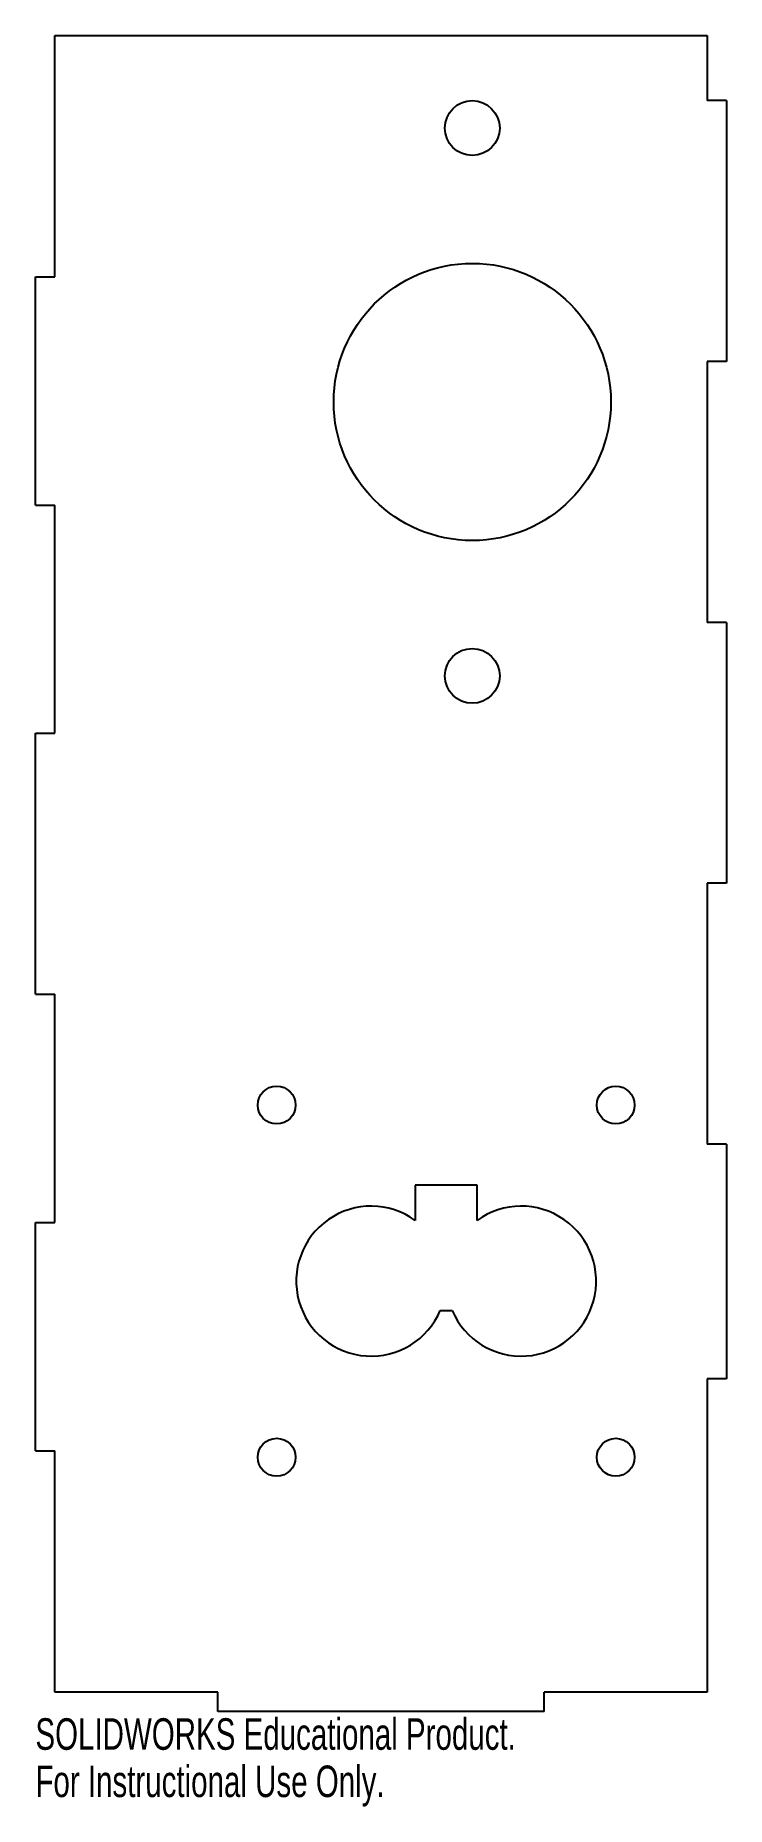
# Model space of a CAD drawing. Header units: millimetres. Extents: x -53 to 53, y -145 to 127.
import ezdxf

# ---------------------------------------------------------------- set-up
doc = ezdxf.new("R2010")
doc.units = ezdxf.units.MM
doc.styles.add('SLDTEXTSTYLE0', font='TXT', dxfattribs={"width": 0.7})

msp = doc.modelspace()

# ---------------------------------------------------------------- linework, layer by layer
at = {"color": 7, "linetype": 'Continuous', "lineweight": 25}
for p, q in [((-50, 127), (50, 127)), ((-50, 90), (-50, 127)), ((50, 127), (50, 117)), ((53, 117), (50, 117)), ((53, 117), (53, 77)), ((-53, 90), (-50, 90)), ((-53, 55), (-53, 90)), ((50, 77), (50, 37)), ((53, 77), (50, 77)), ((-53, 55), (-50, 55)), ((-50, 20), (-50, 55)), ((53, 37), (50, 37)), ((53, 37), (53, -3)), ((-53, 20), (-50, 20)), ((-53, -20), (-53, 20)), ((50, -3), (50, -43)), ((53, -3), (50, -3)), ((-53, -20), (-50, -20)), ((-50, -55), (-50, -20)), ((53, -43), (50, -43)), ((53, -43), (53, -79)), ((14.75, -49.3), (5.25, -49.3)), ((5.25, -49.3), (5.25, -54.69)), ((14.75, -54.69), (14.75, -49.3)), ((-53, -55), (-50, -55)), ((-53, -90), (-53, -55)), ((9.08, -68.5), (10.92, -68.5)), ((50, -79), (50, -127)), ((53, -79), (50, -79)), ((-53, -90), (-50, -90)), ((-50, -127), (-50, -90)), ((-25, -127), (-50, -127)), ((-25, -130), (-25, -127)), ((25, -130), (25, -127)), ((50, -127), (25, -127)), ((25, -130), (-25, -130))]:
    msp.add_line(p, q, dxfattribs=at)
for centre, radius in [((14, 112.8), 4.2), ((14, 70.8), 21.25), ((14, 28.8), 4.2), ((-16, -37), 2.9), ((36, -37), 2.9), ((-16, -91), 2.9), ((36, -91), 2.9)]:
    msp.add_circle(centre, radius, dxfattribs=at)
for centre, start, end in [((-1.5, -64), 54.0587, 336.9643), ((21.5, -64), 203.0357, 125.9413)]:
    msp.add_arc(centre, 11.5, start, end, dxfattribs=at)

# ---------------------------------------------------------------- texts
at = {"color": 7, "linetype": 'Continuous', "char_height": 4.8336, "attachment_point": 1, "style": 'SLDTEXTSTYLE0'}
for s, insert in [('SOLIDWORKS Educational Product.', (-53, -131.02)), ('For Instructional Use Only.', (-53, -138.27))]:
    msp.add_mtext(s, dxfattribs=dict(at, insert=insert))

doc.saveas('drawing.dxf')
